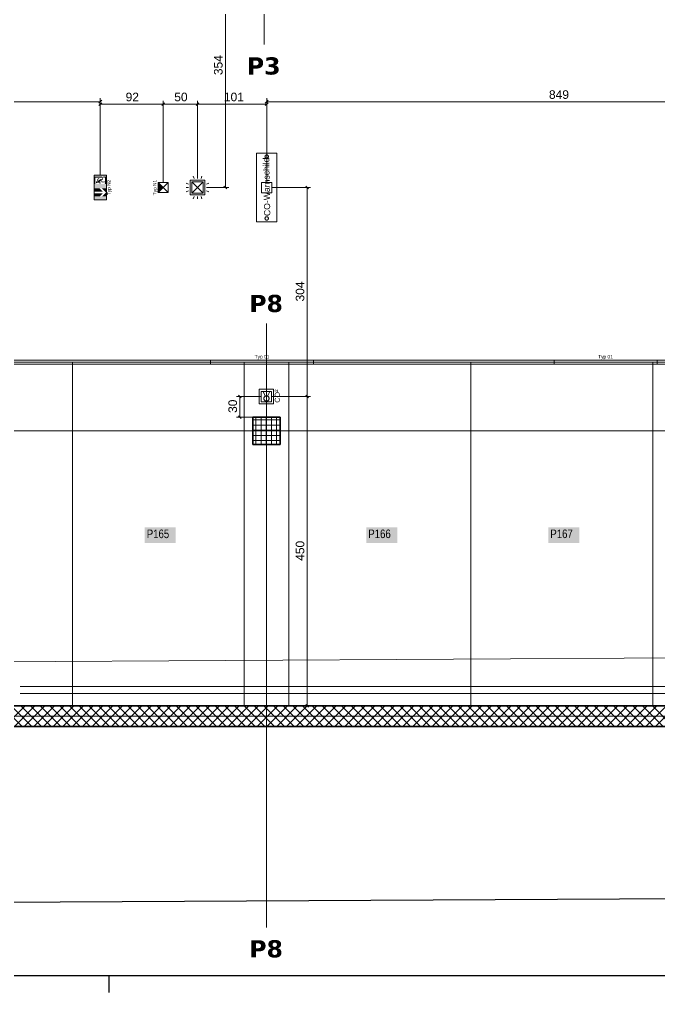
# Model space of a CAD drawing. Extents: x -1132 to 613, y -179 to 712.
# Drawn here: x -883.5 to -697.1, y -179.5 to 103.7 of the extents above; entities that cross this region are included whole.
import ezdxf
from ezdxf.lldxf.tags import DXFTag

# ---------------------------------------------------------------- set-up
doc = ezdxf.new("R2010")
doc.units = 0
doc.layers.get('0').update_dxf_attribs({"lineweight": 13})
for name, color, linetype, lineweight, true_color in [('A-DETL-____-OTLN', 5, 'Continuous', 9, 0x0000ff), ('C-PROP-LINE-OTLN', 7, '_Grundgrenze_', 25, 0x800000), ('EL01_VVV_Mass', 7, 'Continuous', 13, 0xb2b200), ('EL01_WAN_BUS-KNX', 7, 'Continuous', 13, 0xcc0099), ('EL01_WAN_CO-Anlage', 7, 'Continuous', 13, 0x993300), ('EL01_WAN_Leuchten', 7, 'Continuous', 13, 0x0080ff), ('EL01_WAN_Leuchtentyp', 7, 'Continuous', 13, 0x0099ff), ('EL01_WAN_Licht', 7, 'Continuous', 13, 0x0080ff), ('EL01_WAN_Notbeleuchtungen', 7, 'Continuous', 13, 0x009900), ('EL01_WAN_Notbeleuchtungentyp', 7, 'Continuous', 13, 0x009900), ('S-GRID-____-IDEN', 7, 'Continuous', 9, 0x5555aa)]:
    doc.layers.add(name, color=color, linetype=linetype, lineweight=lineweight, true_color=true_color)
for name, color, linetype, lineweight in [('A-FLOR-____-OTLN', 7, 'Continuous', 9), ('A-WALL-____-MCUT', 7, 'Continuous', 35), ('A-WALL-____-PATT', 7, 'Continuous', 35), ('C-PRKG-____-IDEN', 7, 'Continuous', 5), ('C-PRKG-____-OTLN', 7, 'Continuous', 9), ('S-COLS-____-MCUT', 7, 'Continuous', 35), ('S-COLS-____-OTLN', 7, 'Continuous', 9), ('S-GRID-____-OTLN', 7, 'Continuous', 5)]:
    doc.layers.add(name, color=color, linetype=linetype, lineweight=lineweight)
doc.styles.get("Standard").update_dxf_attribs({"font": 'arial.ttf'})
tags = doc.linetypes.add('_Grundgrenze_', pattern=[0.45, 0.2, -0.05, 0.05, -0.05, 0.05, -0.05]).pattern_tags.tags
tags[14:15] = [DXFTag(74, 4), DXFTag(75, 0), DXFTag(340, '0'), DXFTag(46, 1.0), DXFTag(50, 0.0), DXFTag(44, 0.0), DXFTag(45, 0.0)]
tags[12:13] = [DXFTag(74, 4), DXFTag(75, 0), DXFTag(340, '0'), DXFTag(46, 1.0), DXFTag(50, 0.0), DXFTag(44, 0.0), DXFTag(45, 0.0)]
tags[10:11] = [DXFTag(74, 4), DXFTag(75, 0), DXFTag(340, '0'), DXFTag(46, 1.0), DXFTag(50, 0.0), DXFTag(44, 0.0), DXFTag(45, 0.0)]
tags[8:9] = [DXFTag(74, 4), DXFTag(75, 0), DXFTag(340, '0'), DXFTag(46, 1.0), DXFTag(50, 0.0), DXFTag(44, 0.0), DXFTag(45, 0.0)]
tags[6:7] = [DXFTag(74, 4), DXFTag(75, 0), DXFTag(340, '0'), DXFTag(46, 1.0), DXFTag(50, 0.0), DXFTag(44, 0.0), DXFTag(45, 0.0)]
tags[4:5] = [DXFTag(74, 4), DXFTag(75, 0), DXFTag(340, '0'), DXFTag(46, 1.0), DXFTag(50, 0.0), DXFTag(44, 0.0), DXFTag(45, 0.0)]
tags = doc.linetypes.add('_Rasterlinie_', pattern=[0.375, 0.2, -0.05, 0.075, -0.05]).pattern_tags.tags
tags[10:11] = [DXFTag(74, 4), DXFTag(75, 0), DXFTag(340, '0'), DXFTag(46, 1.0), DXFTag(50, 0.0), DXFTag(44, 0.0), DXFTag(45, 0.0)]
tags[8:9] = [DXFTag(74, 4), DXFTag(75, 0), DXFTag(340, '0'), DXFTag(46, 1.0), DXFTag(50, 0.0), DXFTag(44, 0.0), DXFTag(45, 0.0)]
tags[6:7] = [DXFTag(74, 4), DXFTag(75, 0), DXFTag(340, '0'), DXFTag(46, 1.0), DXFTag(50, 0.0), DXFTag(44, 0.0), DXFTag(45, 0.0)]
tags[4:5] = [DXFTag(74, 4), DXFTag(75, 0), DXFTag(340, '0'), DXFTag(46, 1.0), DXFTag(50, 0.0), DXFTag(44, 0.0), DXFTag(45, 0.0)]
tags = doc.linetypes.add('_Strichliert - Fein_', pattern=[0.15, 0.1, -0.05]).pattern_tags.tags
tags[6:7] = [DXFTag(74, 4), DXFTag(75, 0), DXFTag(340, '0'), DXFTag(46, 1.0), DXFTag(50, 0.0), DXFTag(44, 0.0), DXFTag(45, 0.0)]
tags[4:5] = [DXFTag(74, 4), DXFTag(75, 0), DXFTag(340, '0'), DXFTag(46, 1.0), DXFTag(50, 0.0), DXFTag(44, 0.0), DXFTag(45, 0.0)]
tags = doc.linetypes.add('Gestrichelt', pattern=[0.1, 0.05, -0.05]).pattern_tags.tags
tags[6:7] = [DXFTag(74, 4), DXFTag(75, 0), DXFTag(340, '0'), DXFTag(46, 1.0), DXFTag(50, 0.0), DXFTag(44, 0.0), DXFTag(45, 0.0)]
tags[4:5] = [DXFTag(74, 4), DXFTag(75, 0), DXFTag(340, '0'), DXFTag(46, 1.0), DXFTag(50, 0.0), DXFTag(44, 0.0), DXFTag(45, 0.0)]

# ---------------------------------------------------------------- blocks, each defined once
blk = doc.blocks.new('Referenz-A0UJ2V7QXE', base_point=(-1140.16, -173.77))
at = {"layer": 'A-DETL-____-OTLN', "color": 0, "linetype": '_Strichliert - Fein_', "ltscale": 0.13}
blk.add_line((-994.71, -83.8), (174.71, -77.24), dxfattribs=at)
at = {"layer": 'A-DETL-____-OTLN', "color": 0, "linetype": 'Gestrichelt', "ltscale": 0.13}
blk.add_line((166.91, -90.44), (-883.29, -90.44), dxfattribs=at)
at = {"layer": 'A-DETL-____-OTLN', "color": 0, "linetype": 'Continuous', "lineweight": 35, "ltscale": 0.35}
blk.add_line((-885.69, -96.04), (-883.29, -96.04), dxfattribs=at)
at = {"layer": 'A-FLOR-____-OTLN', "color": 0, "linetype": 'Continuous', "ltscale": 0.13}
blk.add_line((-883.29, -92.45), (54.91, -92.45), dxfattribs=at)
at = {"layer": 'A-WALL-____-MCUT', "color": 0, "linetype": 'Continuous', "ltscale": 0.35}
for p, q in [((166.91, -96.04), (-883.29, -96.04)), ((-1028.29, -102.04), (174.71, -102.04))]:
    blk.add_line(p, q, dxfattribs=at)
at = {"layer": 'A-WALL-____-PATT', "color": 0, "linetype": 'Continuous', "lineweight": 9, "ltscale": 0.13}
for p, q in [((-882.74, -102.04), (-888.74, -96.04)), ((-887.8, -102.04), (-881.8, -96.04)), ((-879.91, -102.04), (-885.91, -96.04)), ((-884.97, -102.04), (-878.97, -96.04)), ((-877.08, -102.04), (-883.08, -96.04)), ((-882.14, -102.04), (-876.14, -96.04)), ((-874.25, -102.04), (-880.25, -96.04)), ((-879.31, -102.04), (-873.31, -96.04)), ((-871.43, -102.04), (-877.43, -96.04)), ((-876.48, -102.04), (-870.48, -96.04)), ((-868.6, -102.04), (-874.6, -96.04)), ((-873.66, -102.04), (-867.66, -96.04)), ((-865.77, -102.04), (-871.77, -96.04)), ((-870.83, -102.04), (-864.83, -96.04)), ((-862.94, -102.04), (-868.94, -96.04)), ((-868, -102.04), (-862, -96.04)), ((-860.11, -102.04), (-866.11, -96.04)), ((-865.17, -102.04), (-859.17, -96.04)), ((-857.28, -102.04), (-863.28, -96.04)), ((-862.34, -102.04), (-856.34, -96.04)), ((-854.46, -102.04), (-860.46, -96.04)), ((-859.51, -102.04), (-853.51, -96.04)), ((-851.63, -102.04), (-857.63, -96.04)), ((-856.69, -102.04), (-850.69, -96.04)), ((-848.8, -102.04), (-854.8, -96.04)), ((-853.86, -102.04), (-847.86, -96.04)), ((-845.97, -102.04), (-851.97, -96.04)), ((-851.03, -102.04), (-845.03, -96.04)), ((-843.14, -102.04), (-849.14, -96.04)), ((-848.2, -102.04), (-842.2, -96.04)), ((-840.31, -102.04), (-846.31, -96.04)), ((-845.37, -102.04), (-839.37, -96.04)), ((-837.48, -102.04), (-843.48, -96.04)), ((-842.54, -102.04), (-836.54, -96.04)), ((-834.66, -102.04), (-840.66, -96.04)), ((-839.72, -102.04), (-833.72, -96.04)), ((-831.83, -102.04), (-837.83, -96.04)), ((-836.89, -102.04), (-830.89, -96.04)), ((-829, -102.04), (-835, -96.04)), ((-834.06, -102.04), (-828.06, -96.04)), ((-826.17, -102.04), (-832.17, -96.04)), ((-831.23, -102.04), (-825.23, -96.04)), ((-823.34, -102.04), (-829.34, -96.04)), ((-828.4, -102.04), (-822.4, -96.04)), ((-820.51, -102.04), (-826.51, -96.04)), ((-825.57, -102.04), (-819.57, -96.04)), ((-817.69, -102.04), (-823.69, -96.04)), ((-822.74, -102.04), (-816.74, -96.04)), ((-814.86, -102.04), (-820.86, -96.04)), ((-819.92, -102.04), (-813.92, -96.04)), ((-812.03, -102.04), (-818.03, -96.04)), ((-817.09, -102.04), (-811.09, -96.04)), ((-809.2, -102.04), (-815.2, -96.04)), ((-814.26, -102.04), (-808.26, -96.04)), ((-806.37, -102.04), (-812.37, -96.04)), ((-811.43, -102.04), (-805.43, -96.04)), ((-803.54, -102.04), (-809.54, -96.04)), ((-808.6, -102.04), (-802.6, -96.04)), ((-800.71, -102.04), (-806.71, -96.04)), ((-805.77, -102.04), (-799.77, -96.04)), ((-797.89, -102.04), (-803.89, -96.04)), ((-802.95, -102.04), (-796.95, -96.04)), ((-795.06, -102.04), (-801.06, -96.04)), ((-800.12, -102.04), (-794.12, -96.04)), ((-792.23, -102.04), (-798.23, -96.04)), ((-797.29, -102.04), (-791.29, -96.04)), ((-789.4, -102.04), (-795.4, -96.04)), ((-794.46, -102.04), (-788.46, -96.04)), ((-786.57, -102.04), (-792.57, -96.04)), ((-791.63, -102.04), (-785.63, -96.04)), ((-783.74, -102.04), (-789.74, -96.04)), ((-788.8, -102.04), (-782.8, -96.04)), ((-780.92, -102.04), (-786.92, -96.04)), ((-785.98, -102.04), (-779.98, -96.04)), ((-778.09, -102.04), (-784.09, -96.04)), ((-783.15, -102.04), (-777.15, -96.04)), ((-775.26, -102.04), (-781.26, -96.04)), ((-780.32, -102.04), (-774.32, -96.04)), ((-772.43, -102.04), (-778.43, -96.04)), ((-777.49, -102.04), (-771.49, -96.04)), ((-769.6, -102.04), (-775.6, -96.04)), ((-774.66, -102.04), (-768.66, -96.04)), ((-766.77, -102.04), (-772.77, -96.04)), ((-771.83, -102.04), (-765.83, -96.04)), ((-763.95, -102.04), (-769.95, -96.04)), ((-769, -102.04), (-763, -96.04)), ((-761.12, -102.04), (-767.12, -96.04)), ((-766.18, -102.04), (-760.18, -96.04)), ((-758.29, -102.04), (-764.29, -96.04)), ((-763.35, -102.04), (-757.35, -96.04)), ((-755.46, -102.04), (-761.46, -96.04)), ((-760.52, -102.04), (-754.52, -96.04)), ((-752.63, -102.04), (-758.63, -96.04)), ((-757.69, -102.04), (-751.69, -96.04)), ((-749.8, -102.04), (-755.8, -96.04)), ((-754.86, -102.04), (-748.86, -96.04)), ((-746.97, -102.04), (-752.97, -96.04)), ((-752.03, -102.04), (-746.03, -96.04)), ((-744.15, -102.04), (-750.15, -96.04)), ((-749.21, -102.04), (-743.21, -96.04)), ((-741.32, -102.04), (-747.32, -96.04)), ((-746.38, -102.04), (-740.38, -96.04)), ((-738.49, -102.04), (-744.49, -96.04)), ((-743.55, -102.04), (-737.55, -96.04)), ((-735.66, -102.04), (-741.66, -96.04)), ((-740.72, -102.04), (-734.72, -96.04)), ((-732.83, -102.04), (-738.83, -96.04)), ((-737.89, -102.04), (-731.89, -96.04)), ((-730, -102.04), (-736, -96.04)), ((-735.06, -102.04), (-729.06, -96.04)), ((-727.18, -102.04), (-733.18, -96.04)), ((-732.24, -102.04), (-726.24, -96.04)), ((-724.35, -102.04), (-730.35, -96.04)), ((-729.41, -102.04), (-723.41, -96.04)), ((-721.52, -102.04), (-727.52, -96.04)), ((-726.58, -102.04), (-720.58, -96.04)), ((-718.69, -102.04), (-724.69, -96.04)), ((-723.75, -102.04), (-717.75, -96.04)), ((-715.86, -102.04), (-721.86, -96.04)), ((-720.92, -102.04), (-714.92, -96.04)), ((-713.03, -102.04), (-719.03, -96.04)), ((-718.09, -102.04), (-712.09, -96.04)), ((-710.21, -102.04), (-716.21, -96.04)), ((-715.26, -102.04), (-709.26, -96.04)), ((-707.38, -102.04), (-713.38, -96.04)), ((-712.44, -102.04), (-706.44, -96.04)), ((-704.55, -102.04), (-710.55, -96.04)), ((-709.61, -102.04), (-703.61, -96.04)), ((-701.72, -102.04), (-707.72, -96.04)), ((-706.78, -102.04), (-700.78, -96.04)), ((-698.89, -102.04), (-704.89, -96.04)), ((-703.95, -102.04), (-697.95, -96.04)), ((-696.06, -102.04), (-702.06, -96.04)), ((-701.12, -102.04), (-695.12, -96.04)), ((-693.23, -102.04), (-699.23, -96.04)), ((-698.29, -102.04), (-692.29, -96.04))]:
    blk.add_line(p, q, dxfattribs=at)
at = {"layer": 'C-PRKG-____-IDEN', "color": 7, "linetype": 'Continuous', "ltscale": 0.13, "true_color": 0xffffff}
for points in [[(-847.04, -48.71), (-837.97, -48.71), (-847.04, -44.11)], [(-837.97, -48.71), (-847.04, -44.11), (-837.97, -44.11)], [(-782.54, -48.71), (-773.47, -48.71), (-782.54, -44.11)], [(-773.47, -48.71), (-782.54, -44.11), (-773.47, -44.11)], [(-729.54, -48.71), (-720.47, -48.71), (-729.54, -44.11)], [(-720.47, -48.71), (-729.54, -44.11), (-720.47, -44.11)]]:
    blk.add_solid(points, dxfattribs=at)
at = {"layer": 'C-PRKG-____-OTLN', "color": 0, "linetype": 'Continuous', "ltscale": 0.13}
for p, q in [((-868.09, 3.94), (-918.09, 3.94)), ((-868.09, 3.94), (-918.09, 3.94)), ((-918.09, 3.94), (-868.09, 3.94)), ((-818.09, 3.94), (-868.09, 3.94)), ((-868.09, -96.04), (-868.09, 3.94)), ((-818.09, 3.94), (-868.09, 3.94)), ((-868.09, 3.94), (-868.09, -96.04)), ((-868.09, -96.04), (-868.09, 3.94)), ((-868.09, 3.94), (-818.09, 3.94)), ((-868.09, 3.94), (-868.09, 3.94)), ((-868.09, -96.04), (-868.09, 3.94)), ((-868.09, -96.04), (-868.09, 3.94)), ((-868.09, 3.94), (-868.09, -96.04)), ((-868.09, 3.94), (-868.09, 3.94)), ((-818.09, -96.04), (-818.09, 3.94)), ((-818.09, -96.04), (-818.09, 3.94)), ((-818.09, 3.94), (-818.09, -96.04)), ((-818.09, 3.94), (-818.09, 3.94)), ((-752.09, 3.94), (-805.09, 3.94)), ((-805.09, -96.04), (-805.09, 3.94)), ((-752.09, 3.94), (-805.09, 3.94)), ((-805.09, 3.94), (-805.09, -96.04)), ((-805.09, -96.04), (-805.09, 3.94)), ((-805.09, 3.94), (-752.09, 3.94)), ((-805.09, 3.94), (-805.09, 3.94)), ((-699.09, 3.94), (-752.09, 3.94)), ((-752.09, -96.04), (-752.09, 3.94)), ((-699.09, 3.94), (-752.09, 3.94)), ((-752.09, 3.94), (-752.09, -96.04)), ((-752.09, -96.04), (-752.09, 3.94)), ((-752.09, 3.94), (-699.09, 3.94)), ((-752.09, 3.94), (-752.09, 3.94)), ((-752.09, -96.04), (-752.09, 3.94)), ((-752.09, -96.04), (-752.09, 3.94)), ((-752.09, 3.94), (-752.09, -96.04)), ((-752.09, 3.94), (-752.09, 3.94)), ((-646.09, 3.94), (-699.09, 3.94)), ((-699.09, -96.04), (-699.09, 3.94)), ((-646.09, 3.94), (-699.09, 3.94)), ((-699.09, 3.94), (-699.09, -96.04)), ((-699.09, -96.04), (-699.09, 3.94)), ((-699.09, 3.94), (-646.09, 3.94)), ((-699.09, 3.94), (-699.09, 3.94)), ((-699.09, -96.04), (-699.09, 3.94)), ((-699.09, -96.04), (-699.09, 3.94)), ((-699.09, 3.94), (-699.09, -96.04)), ((-699.09, 3.94), (-699.09, 3.94)), ((-805.09, -96.04), (-805.09, -96.04)), ((-752.09, -96.04), (-752.09, -96.04)), ((-752.09, -96.04), (-752.09, -96.04)), ((-699.09, -96.04), (-699.09, -96.04)), ((-699.09, -96.04), (-699.09, -96.04))]:
    blk.add_line(p, q, dxfattribs=at)
at = {"layer": 'C-PROP-LINE-OTLN', "color": 0, "linetype": '_Grundgrenze_', "lineweight": -2, "ltscale": 0.25}
blk.add_line((-1058.05, -154.16), (174.71, -147.24), dxfattribs=at)
at = {"layer": 'S-COLS-____-MCUT', "color": 0, "linetype": 'Continuous', "ltscale": 0.35}
for p, q in [((-807.59, -12.04), (-815.59, -12.04)), ((-815.59, -12.04), (-815.59, -20.04)), ((-807.59, -20.04), (-807.59, -12.04)), ((-815.59, -20.04), (-807.59, -20.04))]:
    blk.add_line(p, q, dxfattribs=at)
at = {"layer": 'S-COLS-____-OTLN', "color": 0, "linetype": 'Continuous', "ltscale": 0.13}
for p, q in [((-815.59, -12.87), (-807.59, -12.87)), ((-814.63, -20.04), (-814.63, -12.04)), ((-813.13, -20.04), (-813.13, -12.04)), ((-811.63, -20.04), (-811.63, -12.04)), ((-810.13, -20.04), (-810.13, -12.04)), ((-808.63, -20.04), (-808.63, -12.04)), ((-815.59, -14.37), (-807.59, -14.37)), ((-815.59, -15.87), (-807.59, -15.87)), ((-815.59, -17.37), (-807.59, -17.37)), ((-815.59, -18.87), (-807.59, -18.87))]:
    blk.add_line(p, q, dxfattribs=at)
at = {"layer": 'S-GRID-____-OTLN', "color": 0, "linetype": '_Rasterlinie_', "ltscale": 0.13}
for p, q in [((-812.29, 96.36), (-812.29, 357.16)), ((-811.59, -160.53), (-811.59, 15.25)), ((-1093.73, -16.04), (174.71, -16.04)), ((-1093.73, -99.04), (174.71, -99.04))]:
    blk.add_line(p, q, dxfattribs=at)
at = {"layer": 'C-PRKG-____-IDEN', "color": 0, "linetype": 'Continuous', "ltscale": 0.13, "char_height": 2.5, "attachment_point": 1}
for s, insert in [('{\\W0.8;\\fArial;P165}', (-846.42, -44.74)), ('{\\W0.8;\\fArial;P166}', (-781.92, -44.74)), ('{\\W0.8;\\fArial;P167}', (-728.92, -44.74))]:
    blk.add_mtext(s, dxfattribs=dict(at, insert=insert))
at = {"layer": 'S-GRID-____-IDEN', "color": 0, "linetype": 'Continuous', "lineweight": 5, "ltscale": 0.13, "char_height": 5, "attachment_point": 1}
for s, insert in [('{\\fVerdana|b1|i0;P3}', (-817.28, 92.65)), ('{\\fVerdana|b1|i0;P8}', (-816.58, 23.54)), ('{\\fVerdana|b1|i0;P8}', (-816.58, -164.24))]:
    blk.add_mtext(s, dxfattribs=dict(at, insert=insert))
blk = doc.blocks.new('Notleuchte eckig-A0UJ2VAOXE', base_point=(-843.1, 53.31))
at = {"color": 0, "lineweight": -2}
for p, q in [((-840.18, 53.31), (-843.1, 56.23)), ((-840.18, 56.23), (-843.1, 53.31)), ((-843.1, 53.31), (-843.1, 56.23)), ((-843.1, 56.23), (-840.18, 56.23)), ((-840.18, 56.23), (-840.18, 53.31)), ((-840.18, 53.31), (-843.1, 53.31))]:
    blk.add_line(p, q, dxfattribs=at)
for points in [[(-841.64, 54.77), (-843.1, 54.77), (-843.1, 56.23)], [(-843.1, 53.31), (-841.64, 54.77), (-843.1, 54.77)]]:
    blk.add_solid(points, dxfattribs=at)
blk = doc.blocks.new('Bemerkung 1-A0UJ2VAQXE', base_point=(-844.59, 52.51))
at = {"color": 0, "lineweight": -2, "insert": (-844.59, 52.51), "char_height": 1, "attachment_point": 1, "rotation": 90}
blk.add_mtext('{\\fArial;Typ N1}', dxfattribs=at)
blk = doc.blocks.new('RZL-Decke_ Unten-A0UJ2VB4XE', base_point=(-861.76, 51.17))
at = {"color": 0, "lineweight": -2}
for p, q in [((-861.76, 51.17), (-861.76, 58.37)), ((-861.76, 58.37), (-858.16, 58.37)), ((-858.16, 58.37), (-858.16, 51.17)), ((-858.16, 51.17), (-861.76, 51.17))]:
    blk.add_line(p, q, dxfattribs=at)
for points in [[(-861.76, 57.89), (-858.16, 57.89), (-861.76, 58.37)], [(-858.16, 57.89), (-861.76, 58.37), (-858.16, 58.37)], [(-861.76, 57.65), (-859.43, 57.65), (-861.76, 57.89)], [(-859.43, 57.65), (-861.76, 57.89), (-859.43, 57.89)], [(-861.76, 55.76), (-861.39, 55.76), (-861.76, 57.65)], [(-861.39, 55.76), (-861.76, 57.65), (-861.39, 57.65)], [(-860.83, 57.22), (-860.43, 57.22), (-860.62, 57.36)], [(-860.83, 57.09), (-860.62, 57.09), (-860.83, 57.22)], [(-860.62, 57.09), (-860.83, 57.22), (-860.43, 57.22)], [(-860.83, 56.75), (-860.62, 56.75), (-860.83, 57.09)], [(-860.62, 56.75), (-860.83, 57.09), (-860.62, 57.09)], [(-860.83, 56.6), (-860.02, 56.6), (-860.83, 56.75)], [(-860.02, 56.6), (-860.83, 56.75), (-859.78, 56.75)], [(-860.62, 57.36), (-860.22, 57.36), (-860.35, 57.55)], [(-860.43, 57.22), (-860.62, 57.36), (-860.22, 57.36)], [(-860.62, 56.75), (-859.78, 56.75), (-860.61, 56.75)], [(-860.61, 56.75), (-859.53, 56.75), (-860.2, 57.01)], [(-859.78, 56.75), (-860.61, 56.75), (-859.78, 56.75)], [(-860.2, 57.01), (-859.15, 57.01), (-859.87, 57.21)], [(-859.53, 56.75), (-860.2, 57.01), (-859.68, 57.01)], [(-859.15, 57.01), (-859.87, 57.21), (-859.15, 57.21)], [(-859.61, 56.48), (-859.36, 56.48), (-859.78, 56.75)], [(-859.36, 56.48), (-859.78, 56.75), (-859.53, 56.75)], [(-859.36, 57.21), (-859.15, 57.21), (-859.36, 57.83)], [(-859.15, 57.21), (-859.36, 57.83), (-859.15, 57.83)], [(-859.09, 57.85), (-858.16, 57.85), (-859.09, 57.89)], [(-858.16, 57.85), (-859.09, 57.89), (-858.16, 57.89)], [(-859.09, 57.65), (-858.75, 57.65), (-859.09, 57.85)], [(-858.75, 57.65), (-859.09, 57.85), (-858.55, 57.85)], [(-858.75, 56.48), (-858.16, 56.48), (-858.55, 56.68)], [(-858.55, 56.68), (-858.16, 56.68), (-858.55, 57.85)], [(-858.16, 56.68), (-858.55, 57.85), (-858.16, 57.85)], [(-858.16, 56.48), (-858.55, 56.68), (-858.16, 56.68)], [(-861.76, 54.77), (-858.16, 54.77), (-861.76, 55.76)], [(-858.16, 54.77), (-861.76, 55.76), (-858.16, 55.76)], [(-861.76, 54.53), (-858.16, 54.53), (-861.76, 54.77)], [(-858.16, 54.53), (-861.76, 54.77), (-858.16, 54.77)], [(-861.76, 53.58), (-859.21, 53.58), (-861.76, 54.53)], [(-859.21, 53.58), (-861.76, 54.53), (-860.16, 54.53)], [(-860.69, 56.3), (-861.24, 56.3), (-860.7, 56.37)], [(-861.24, 56.3), (-860.7, 56.37), (-861.23, 56.37)], [(-861.23, 56.23), (-860.69, 56.3), (-861.24, 56.3)], [(-860.7, 56.37), (-861.23, 56.37), (-860.73, 56.44)], [(-861.23, 56.37), (-860.73, 56.44), (-861.2, 56.44)], [(-860.7, 56.23), (-861.23, 56.23), (-860.69, 56.3)], [(-861.2, 56.17), (-860.7, 56.23), (-861.23, 56.23)], [(-860.73, 56.44), (-861.2, 56.44), (-860.77, 56.5)], [(-861.2, 56.44), (-860.77, 56.5), (-861.16, 56.5)], [(-860.73, 56.17), (-861.2, 56.17), (-860.7, 56.23)], [(-861.16, 56.11), (-860.73, 56.17), (-861.2, 56.17)], [(-860.77, 56.5), (-861.16, 56.5), (-860.83, 56.54)], [(-861.16, 56.5), (-860.83, 56.54), (-861.1, 56.54)], [(-860.77, 56.11), (-861.16, 56.11), (-860.73, 56.17)], [(-861.1, 56.07), (-860.77, 56.11), (-861.16, 56.11)], [(-860.83, 56.54), (-861.1, 56.54), (-860.89, 56.57)], [(-861.1, 56.54), (-860.89, 56.57), (-861.03, 56.57)], [(-860.83, 56.07), (-861.1, 56.07), (-860.77, 56.11)], [(-861.03, 56.04), (-860.83, 56.07), (-861.1, 56.07)], [(-860.89, 56.57), (-861.03, 56.57), (-860.96, 56.58)], [(-860.89, 56.04), (-861.03, 56.04), (-860.83, 56.07)], [(-860.96, 56.03), (-860.89, 56.04), (-861.03, 56.04)], [(-860.76, 56.56), (-860.08, 56.56), (-860.83, 56.6)], [(-860.08, 56.56), (-860.83, 56.6), (-860.02, 56.6)], [(-860.71, 56.52), (-860.15, 56.52), (-860.76, 56.56)], [(-860.15, 56.52), (-860.76, 56.56), (-860.08, 56.56)], [(-860.67, 56.46), (-860.25, 56.46), (-860.71, 56.52)], [(-860.25, 56.46), (-860.71, 56.52), (-860.15, 56.52)], [(-860.66, 56.44), (-860.27, 56.44), (-860.67, 56.46)], [(-860.27, 56.44), (-860.67, 56.46), (-860.25, 56.46)], [(-860.65, 56.41), (-859.95, 56.41), (-860.66, 56.44)], [(-859.95, 56.41), (-860.66, 56.44), (-859.95, 56.44)], [(-860.65, 56.21), (-859.95, 56.21), (-860.65, 56.41)], [(-859.95, 56.21), (-860.65, 56.41), (-859.95, 56.41)], [(-860.18, 55.76), (-859.95, 55.76), (-860.18, 56.21)], [(-859.95, 55.76), (-860.18, 56.21), (-859.95, 56.21)], [(-859.49, 56.28), (-858.81, 56.28), (-859.61, 56.48)], [(-858.81, 56.28), (-859.61, 56.48), (-858.81, 56.48)], [(-858.29, 53.34), (-858.16, 53.34), (-859.48, 54.53)], [(-858.16, 53.34), (-859.48, 54.53), (-858.16, 54.53)], [(-858.75, 56.28), (-858.56, 56.48), (-858.75, 56.48)], [(-858.56, 56.48), (-858.75, 56.48), (-858.55, 56.48)], [(-858.75, 56.48), (-858.55, 56.48), (-858.75, 56.48)], [(-858.75, 55.76), (-858.16, 55.76), (-858.55, 55.96)], [(-858.55, 55.96), (-858.16, 55.96), (-858.55, 56.48)], [(-858.16, 55.96), (-858.55, 56.48), (-858.16, 56.48)], [(-858.16, 55.76), (-858.55, 55.96), (-858.16, 55.96)], [(-861.76, 53.1), (-861.63, 53.1), (-861.76, 53.58)], [(-861.63, 53.1), (-861.76, 53.58), (-861.63, 53.58)], [(-861.76, 52.16), (-860.16, 52.16), (-861.76, 53.1)], [(-860.16, 52.16), (-861.76, 53.1), (-859.21, 53.1)], [(-861.76, 51.17), (-858.16, 51.17), (-861.76, 52.16)], [(-858.16, 51.17), (-861.76, 52.16), (-858.16, 52.16)], [(-859.21, 53.58), (-859.21, 53.58), (-861.63, 53.58)], [(-859.48, 52.16), (-858.16, 52.16), (-858.29, 53.34)], [(-858.16, 52.16), (-858.29, 53.34), (-858.16, 53.34)]]:
    blk.add_solid(points, dxfattribs=at)
blk = doc.blocks.new('Bemerkung 1-A0UJ2VB6XE', base_point=(-857.96, 52.54))
at = {"color": 0, "lineweight": -2, "insert": (-857.96, 52.54), "char_height": 1, "attachment_point": 1, "rotation": 90}
blk.add_mtext('{\\fArial;Typ N2}', dxfattribs=at)
blk = doc.blocks.new('Einzeiliger Text-A0UJ2VC0XE', base_point=(-812.57, 46.45))
at = {"color": 0, "lineweight": -2, "insert": (-812.25, 46.45), "char_height": 1.8, "attachment_point": 1, "rotation": 91.124}
blk.add_mtext('{\\fArial;CO-Warnschild}', dxfattribs=at)
blk = doc.blocks.new('Kabelkanal-A0UJ2VCYXE', base_point=(-932.84, 3.37))
at = {"color": 0, "linetype": 'ByBlock', "lineweight": -2, "ltscale": 0.13}
for p, q in [((-932.84, 4.57), (174.71, 4.57)), ((174.71, 3.37), (-932.84, 3.37))]:
    blk.add_line(p, q, dxfattribs=at)
blk = doc.blocks.new('Maß-A0UJ2VD2XE', base_point=(-822.66, -12.45))
at = {"color": 0, "lineweight": -2}
for p, q in [((-819.74, -5.62), (-818.91, -6.45)), ((-820.33, -6.04), (-813.08, -6.04)), ((-819.33, -12.04), (-819.33, -6.04)), ((-820.33, -12.04), (-815.58, -12.04)), ((-819.74, -11.62), (-818.91, -12.45))]:
    blk.add_line(p, q, dxfattribs=at)
at = {"color": 0, "lineweight": -2, "insert": (-822.66, -10.82), "char_height": 2.5, "attachment_point": 1, "rotation": 90}
blk.add_mtext('{\\fArial;30}', dxfattribs=at)
blk = doc.blocks.new('Deckendose UP-A0UJ2VDQXE', base_point=(-813.08, -7.54))
at = {"color": 0, "lineweight": -2}
for p, q in [((-813.08, -7.54), (-813.08, -4.54)), ((-813.08, -4.54), (-810.08, -4.54)), ((-810.08, -4.54), (-810.08, -7.54)), ((-810.08, -7.54), (-813.08, -7.54))]:
    blk.add_line(p, q, dxfattribs=at)
blk = doc.blocks.new('Maß-A0UJ2VFEXE', base_point=(-828.31, 54.36))
at = {"color": 0, "lineweight": -2}
for p, q in [((-824.53, 125.66), (-747.06, 125.66)), ((-823.94, 126.08), (-823.11, 125.25)), ((-823.53, 54.77), (-823.53, 125.66)), ((-822.53, 54.77), (-828.31, 54.77)), ((-823.94, 55.19), (-823.11, 54.36))]:
    blk.add_line(p, q, dxfattribs=at)
at = {"color": 0, "lineweight": -2, "insert": (-826.86, 87.47), "char_height": 2.5, "attachment_point": 1, "rotation": 90}
blk.add_mtext('{\\fArial;354}', dxfattribs=at)
blk = doc.blocks.new('Maß-A0UJ2VIGXE', base_point=(-810.08, -6.45))
at = {"color": 0, "lineweight": -2}
for p, q in [((-798.73, 54.77), (-810.01, 54.77)), ((-799.31, 54.36), (-800.14, 55.18)), ((-799.73, 54.77), (-799.73, -6.04)), ((-799.31, -6.45), (-800.14, -5.62)), ((-798.73, -6.04), (-810.08, -6.04))]:
    blk.add_line(p, q, dxfattribs=at)
at = {"color": 0, "lineweight": -2, "insert": (-803.06, 21.61), "char_height": 2.5, "attachment_point": 1, "rotation": 90}
blk.add_mtext('{\\fArial;304}', dxfattribs=at)
blk = doc.blocks.new('LED-Langfeldleuchte 37W-A0UJ2VKCXE', base_point=(-827.86, 3.34))
at = {"color": 0, "lineweight": -2}
for p, q in [((-827.86, 3.34), (-827.86, 4.54)), ((-827.86, 3.94), (-797.86, 3.94)), ((-797.86, 3.34), (-797.86, 4.54))]:
    blk.add_line(p, q, dxfattribs=at)
blk = doc.blocks.new('Bemerkung 1-A0UJ2VKEXE', base_point=(-815.01, 5.04))
at = {"color": 0, "lineweight": -2, "insert": (-815.01, 6.04), "char_height": 1, "attachment_point": 1}
blk.add_mtext('{\\fArial;Typ 01}', dxfattribs=at)
blk = doc.blocks.new('Maß-A0UJ2VKGXE', base_point=(-810.08, -96.47))
at = {"color": 0, "lineweight": -2}
for p, q in [((-799.31, -6.45), (-800.14, -5.62)), ((-798.73, -6.04), (-810.08, -6.04)), ((-799.73, -6.04), (-799.73, -96.05)), ((-798.73, -96.05), (-805.39, -96.05)), ((-799.31, -96.47), (-800.14, -95.64))]:
    blk.add_line(p, q, dxfattribs=at)
at = {"color": 0, "lineweight": -2, "insert": (-803.06, -53.85), "char_height": 2.5, "attachment_point": 1, "rotation": 90}
blk.add_mtext('{\\fArial;450}', dxfattribs=at)
blk = doc.blocks.new('LED-Langfeldleuchte 37W-A0UJ2VKWXE', base_point=(-727.86, 3.34))
at = {"color": 0, "lineweight": -2}
for p, q in [((-727.86, 3.34), (-727.86, 4.54)), ((-727.86, 3.94), (-697.86, 3.94)), ((-697.86, 3.34), (-697.86, 4.54))]:
    blk.add_line(p, q, dxfattribs=at)
blk = doc.blocks.new('Bemerkung 1-A0UJ2VKYXE', base_point=(-715.01, 5.04))
at = {"color": 0, "lineweight": -2, "insert": (-715.01, 6.04), "char_height": 1, "attachment_point": 1}
blk.add_mtext('{\\fArial;Typ 01}', dxfattribs=at)
blk = doc.blocks.new('Deckendose UP-A0UJ2VLAXE', base_point=(-813.01, 53.27))
at = {"color": 0, "lineweight": -2}
for p, q in [((-813.01, 53.27), (-813.01, 56.27)), ((-813.01, 56.27), (-810.01, 56.27)), ((-810.01, 56.27), (-810.01, 53.27)), ((-810.01, 53.27), (-813.01, 53.27))]:
    blk.add_line(p, q, dxfattribs=at)
blk = doc.blocks.new('Gasmelder-A0UJ2VLUXE', base_point=(-813.68, -8.14))
at = {"color": 0, "linetype": 'ByBlock', "lineweight": -2, "ltscale": 0.13}
for p, q in [((-813.68, -8.14), (-813.68, -3.94)), ((-813.68, -3.94), (-809.48, -3.94)), ((-811.91, -5.95), (-812.45, -4.77)), ((-811.58, -5.88), (-811.58, -4.58)), ((-811.26, -5.95), (-810.72, -4.77)), ((-809.48, -3.94), (-809.48, -8.14)), ((-809.48, -8.14), (-813.68, -8.14)), ((-812.34, -6.54), (-812.35, -6.64)), ((-812.35, -6.64), (-812.34, -6.74)), ((-812.32, -6.44), (-812.34, -6.54)), ((-812.34, -6.74), (-812.32, -6.83)), ((-812.29, -6.35), (-812.32, -6.44)), ((-812.32, -6.83), (-812.29, -6.93)), ((-812.24, -6.26), (-812.29, -6.35)), ((-812.29, -6.93), (-812.24, -7.02)), ((-812.19, -6.17), (-812.24, -6.26)), ((-812.24, -7.02), (-812.19, -7.1)), ((-812.12, -6.1), (-812.19, -6.17)), ((-812.19, -7.1), (-812.12, -7.17)), ((-812.05, -6.03), (-812.12, -6.1)), ((-812.12, -7.17), (-812.05, -7.24)), ((-811.97, -5.98), (-812.05, -6.03)), ((-812.05, -7.24), (-811.97, -7.3)), ((-811.88, -5.93), (-811.97, -5.98)), ((-811.97, -7.3), (-811.88, -7.34)), ((-811.78, -5.9), (-811.88, -5.93)), ((-811.88, -7.34), (-811.78, -7.37)), ((-811.68, -5.88), (-811.78, -5.9)), ((-811.78, -7.37), (-811.68, -7.39)), ((-811.58, -5.88), (-811.68, -5.88)), ((-811.68, -7.39), (-811.58, -7.4)), ((-811.49, -5.88), (-811.58, -5.88)), ((-811.58, -7.4), (-811.49, -7.39)), ((-811.39, -5.9), (-811.49, -5.88)), ((-811.49, -7.39), (-811.39, -7.37)), ((-811.29, -5.93), (-811.39, -5.9)), ((-811.39, -7.37), (-811.29, -7.34)), ((-811.2, -5.98), (-811.29, -5.93)), ((-811.29, -7.34), (-811.2, -7.3)), ((-811.12, -6.03), (-811.2, -5.98)), ((-811.2, -7.3), (-811.12, -7.24)), ((-811.05, -6.1), (-811.12, -6.03)), ((-811.12, -7.24), (-811.05, -7.17)), ((-810.98, -6.17), (-811.05, -6.1)), ((-811.05, -7.17), (-810.98, -7.1)), ((-810.93, -6.26), (-810.98, -6.17)), ((-810.98, -7.1), (-810.93, -7.02)), ((-810.88, -6.35), (-810.93, -6.26)), ((-810.93, -7.02), (-810.88, -6.93)), ((-810.85, -6.44), (-810.88, -6.35)), ((-810.88, -6.93), (-810.85, -6.83)), ((-810.83, -6.54), (-810.85, -6.44)), ((-810.85, -6.83), (-810.83, -6.74)), ((-810.82, -6.64), (-810.83, -6.54)), ((-810.83, -6.74), (-810.82, -6.64))]:
    blk.add_line(p, q, dxfattribs=at)
blk = doc.blocks.new('Bemerkung 1-A0UJ2VLWXE', base_point=(-809.16, -7.85))
at = {"color": 0, "lineweight": -2, "insert": (-809.16, -7.85), "char_height": 1.5, "attachment_point": 1, "rotation": 90}
blk.add_mtext('{\\fArial;CO²}', dxfattribs=at)
blk = doc.blocks.new('Maß-A0UJ2VMSXE', base_point=(-832.05, 56.27))
at = {"color": 0, "lineweight": -2}
for p, q in [((-832.05, 78.62), (-831.22, 79.45)), ((-831.64, 80.03), (-831.64, 58.1)), ((-811.92, 78.62), (-811.09, 79.45)), ((-811.51, 80.03), (-811.51, 56.27)), ((-811.51, 79.03), (-831.64, 79.03))]:
    blk.add_line(p, q, dxfattribs=at)
at = {"color": 0, "lineweight": -2, "insert": (-823.97, 82.37), "char_height": 2.5, "attachment_point": 1}
blk.add_mtext('{\\fArial;101}', dxfattribs=at)
blk = doc.blocks.new('Bewegungsmelder UP-A0UJ2VMYXE', base_point=(-834.96, 51.45))
at = {"color": 0, "lineweight": -2}
for p, q in [((-829.54, 56.87), (-833.74, 56.87)), ((-833.74, 56.87), (-833.74, 52.67)), ((-832.64, 57.39), (-832.91, 58.1)), ((-831.64, 57.39), (-831.64, 58.1)), ((-830.63, 57.39), (-830.36, 58.1)), ((-829.54, 52.67), (-829.54, 56.87)), ((-834.25, 55.78), (-834.96, 56.05)), ((-834.25, 54.77), (-834.96, 54.77)), ((-833.32, 56.45), (-833.32, 53.09)), ((-829.96, 56.45), (-833.32, 56.45)), ((-829.96, 56.45), (-833.32, 53.09)), ((-829.96, 53.09), (-833.32, 56.45)), ((-829.96, 53.09), (-829.96, 56.45)), ((-829.02, 55.78), (-828.31, 56.05)), ((-829.02, 54.77), (-828.31, 54.77)), ((-834.25, 53.77), (-834.96, 53.5)), ((-833.74, 52.67), (-829.54, 52.67)), ((-833.32, 53.09), (-829.96, 53.09)), ((-832.64, 52.16), (-832.91, 51.45)), ((-831.64, 52.16), (-831.64, 51.45)), ((-830.63, 52.16), (-830.36, 51.45)), ((-829.02, 53.77), (-828.31, 53.5))]:
    blk.add_line(p, q, dxfattribs=at)
blk = doc.blocks.new('Langfeldleuchte_ 1-flammig_ 18 W-A0UJ2VNKXE', base_point=(-814.51, 44.77))
at = {"color": 0, "lineweight": -2}
for p, q in [((-814.51, 44.77), (-814.51, 64.77)), ((-808.51, 64.77), (-814.51, 64.77)), ((-812, 63.83), (-812.01, 63.77)), ((-812.01, 63.77), (-812, 63.7)), ((-811.99, 63.9), (-812, 63.83)), ((-812, 63.7), (-811.99, 63.64)), ((-811.97, 63.96), (-811.99, 63.9)), ((-811.99, 63.64), (-811.97, 63.58)), ((-811.94, 64.02), (-811.97, 63.96)), ((-811.97, 63.58), (-811.94, 63.52)), ((-811.91, 64.07), (-811.94, 64.02)), ((-811.94, 63.52), (-811.91, 63.46)), ((-811.86, 64.12), (-811.91, 64.07)), ((-811.91, 63.46), (-811.86, 63.42)), ((-811.81, 64.17), (-811.86, 64.12)), ((-811.86, 63.42), (-811.81, 63.37)), ((-811.76, 64.2), (-811.81, 64.17)), ((-811.81, 63.37), (-811.76, 63.34)), ((-811.7, 64.23), (-811.76, 64.2)), ((-811.76, 63.34), (-811.7, 63.31)), ((-811.64, 64.25), (-811.7, 64.23)), ((-811.7, 63.31), (-811.64, 63.29)), ((-811.57, 64.26), (-811.64, 64.25)), ((-811.64, 63.29), (-811.57, 63.27)), ((-811.51, 64.27), (-811.57, 64.26)), ((-811.57, 63.27), (-811.51, 63.27)), ((-811.44, 64.26), (-811.51, 64.27)), ((-811.51, 63.27), (-811.44, 63.27)), ((-811.38, 64.25), (-811.44, 64.26)), ((-811.44, 63.27), (-811.38, 63.29)), ((-811.32, 64.23), (-811.38, 64.25)), ((-811.38, 63.29), (-811.32, 63.31)), ((-811.26, 64.2), (-811.32, 64.23)), ((-811.32, 63.31), (-811.26, 63.34)), ((-811.2, 64.17), (-811.26, 64.2)), ((-811.26, 63.34), (-811.2, 63.37)), ((-811.16, 64.12), (-811.2, 64.17)), ((-811.2, 63.37), (-811.16, 63.42)), ((-811.11, 64.07), (-811.16, 64.12)), ((-811.16, 63.42), (-811.11, 63.46)), ((-811.08, 64.02), (-811.11, 64.07)), ((-811.11, 63.46), (-811.08, 63.52)), ((-811.05, 63.96), (-811.08, 64.02)), ((-811.08, 63.52), (-811.05, 63.58)), ((-811.03, 63.9), (-811.05, 63.96)), ((-811.05, 63.58), (-811.03, 63.64)), ((-811.01, 63.83), (-811.03, 63.9)), ((-811.03, 63.64), (-811.01, 63.7)), ((-811.01, 63.77), (-811.01, 63.83)), ((-811.01, 63.7), (-811.01, 63.77)), ((-808.51, 44.77), (-808.51, 64.77)), ((-812, 45.83), (-812.01, 45.77)), ((-812.01, 45.77), (-812, 45.7)), ((-811.99, 45.9), (-812, 45.83)), ((-812, 45.7), (-811.99, 45.64)), ((-811.97, 45.96), (-811.99, 45.9)), ((-811.99, 45.64), (-811.97, 45.58)), ((-811.94, 46.02), (-811.97, 45.96)), ((-811.97, 45.58), (-811.94, 45.52)), ((-811.91, 46.07), (-811.94, 46.02)), ((-811.94, 45.52), (-811.91, 45.46)), ((-811.86, 46.12), (-811.91, 46.07)), ((-811.91, 45.46), (-811.86, 45.42)), ((-811.81, 46.17), (-811.86, 46.12)), ((-811.86, 45.42), (-811.81, 45.37)), ((-811.76, 46.2), (-811.81, 46.17)), ((-811.81, 45.37), (-811.76, 45.34)), ((-811.7, 46.23), (-811.76, 46.2)), ((-811.76, 45.34), (-811.7, 45.31)), ((-811.64, 46.25), (-811.7, 46.23)), ((-811.7, 45.31), (-811.64, 45.29)), ((-811.57, 46.26), (-811.64, 46.25)), ((-811.51, 46.27), (-811.57, 46.26)), ((-811.44, 46.26), (-811.51, 46.27)), ((-811.38, 46.25), (-811.44, 46.26)), ((-811.32, 46.23), (-811.38, 46.25)), ((-811.38, 45.29), (-811.32, 45.31)), ((-811.26, 46.2), (-811.32, 46.23)), ((-811.32, 45.31), (-811.26, 45.34)), ((-811.2, 46.17), (-811.26, 46.2)), ((-811.26, 45.34), (-811.2, 45.37)), ((-811.16, 46.12), (-811.2, 46.17)), ((-811.2, 45.37), (-811.16, 45.42)), ((-811.11, 46.07), (-811.16, 46.12)), ((-811.16, 45.42), (-811.11, 45.46)), ((-811.08, 46.02), (-811.11, 46.07)), ((-811.11, 45.46), (-811.08, 45.52)), ((-811.05, 45.96), (-811.08, 46.02)), ((-811.08, 45.52), (-811.05, 45.58)), ((-811.03, 45.9), (-811.05, 45.96)), ((-811.05, 45.58), (-811.03, 45.64)), ((-811.01, 45.83), (-811.03, 45.9)), ((-811.03, 45.64), (-811.01, 45.7)), ((-811.01, 45.77), (-811.01, 45.83)), ((-811.01, 45.7), (-811.01, 45.77)), ((-808.51, 44.77), (-814.51, 44.77)), ((-811.64, 45.29), (-811.57, 45.27)), ((-811.57, 45.27), (-811.51, 45.27)), ((-811.51, 45.27), (-811.44, 45.27)), ((-811.44, 45.27), (-811.38, 45.29))]:
    blk.add_line(p, q, dxfattribs=at)
blk = doc.blocks.new('Maß-A0UJ2VPAXE', base_point=(-860.38, 56.23))
at = {"color": 0, "lineweight": -2}
for p, q in [((-860.38, 78.62), (-859.55, 79.45)), ((-859.96, 80.03), (-859.96, 58.37)), ((-842.05, 78.62), (-841.22, 79.45)), ((-841.64, 80.03), (-841.64, 56.23)), ((-841.64, 79.03), (-859.96, 79.03))]:
    blk.add_line(p, q, dxfattribs=at)
at = {"color": 0, "lineweight": -2, "insert": (-852.58, 82.37), "char_height": 2.5, "attachment_point": 1}
blk.add_mtext('{\\fArial;92}', dxfattribs=at)
blk = doc.blocks.new('Maß-A0UJ2VQ8XE', base_point=(-811.92, 56.24))
at = {"color": 0, "lineweight": -2}
for p, q in [((-811.92, 79.32), (-811.09, 80.15)), ((-811.51, 80.73), (-811.51, 56.27)), ((-641.64, 79.73), (-811.51, 79.73)), ((-642.05, 79.32), (-641.22, 80.15)), ((-641.64, 80.73), (-641.64, 56.24))]:
    blk.add_line(p, q, dxfattribs=at)
at = {"color": 0, "lineweight": -2, "insert": (-729.33, 83.07), "char_height": 2.5, "attachment_point": 1}
blk.add_mtext('{\\fArial;849}', dxfattribs=at)
blk = doc.blocks.new('Maß-A0UJ2VQGXE', base_point=(-842.05, 56.23))
at = {"color": 0, "lineweight": -2}
for p, q in [((-842.05, 78.62), (-841.22, 79.45)), ((-841.64, 80.03), (-841.64, 56.23)), ((-832.05, 78.62), (-831.22, 79.45)), ((-831.64, 80.03), (-831.64, 58.1)), ((-831.64, 79.03), (-841.64, 79.03))]:
    blk.add_line(p, q, dxfattribs=at)
at = {"color": 0, "lineweight": -2, "insert": (-838.42, 82.37), "char_height": 2.5, "attachment_point": 1}
blk.add_mtext('{\\fArial;50}', dxfattribs=at)
blk = doc.blocks.new('Maß-A0UJ2VRIXE', base_point=(-1032.7, 53.68))
at = {"color": 0, "lineweight": -2}
for p, q in [((-1032.7, 79.32), (-1031.87, 80.15)), ((-1032.28, 80.73), (-1032.28, 53.68)), ((-859.96, 79.73), (-1032.28, 79.73)), ((-860.38, 79.32), (-859.55, 80.15)), ((-859.96, 80.73), (-859.96, 58.37))]:
    blk.add_line(p, q, dxfattribs=at)
at = {"color": 0, "lineweight": -2, "insert": (-948.87, 83.07), "char_height": 2.5, "attachment_point": 1}
blk.add_mtext('{\\fArial;862}', dxfattribs=at)

msp = doc.modelspace()

# ---------------------------------------------------------------- linework, layer by layer
at = {"color": 0, "linetype": 'ByBlock', "lineweight": -2, "ltscale": 0.13}
for p, q in [((-1132.42, -174.47), (607.58, -174.47)), ((-857.42, -174.47), (-857.42, -179.47))]:
    msp.add_line(p, q, dxfattribs=at)

# ---------------------------------------------------------------- block references
at = {"color": 9, "lineweight": 25, "ltscale": 0.25, "true_color": 0xc0c0c0}
msp.add_blockref('Referenz-A0UJ2V7QXE', (-1140.16, -173.77), dxfattribs=at)
at = {"layer": 'EL01_VVV_Mass', "linetype": 'Continuous', "ltscale": 0.13}
for name, p in [('Maß-A0UJ2VFEXE', (-828.31, 54.36)), ('Maß-A0UJ2VRIXE', (-1032.7, 53.68)), ('Maß-A0UJ2VPAXE', (-860.38, 56.23)), ('Maß-A0UJ2VQGXE', (-842.05, 56.23)), ('Maß-A0UJ2VMSXE', (-832.05, 56.27)), ('Maß-A0UJ2VQ8XE', (-811.92, 56.24)), ('Maß-A0UJ2VIGXE', (-810.08, -6.45)), ('Maß-A0UJ2VD2XE', (-822.66, -12.45)), ('Maß-A0UJ2VKGXE', (-810.08, -96.47))]:
    msp.add_blockref(name, p, dxfattribs=at)
at = {"layer": 'EL01_WAN_BUS-KNX', "linetype": 'Continuous', "ltscale": 0.13}
msp.add_blockref('Bewegungsmelder UP-A0UJ2VMYXE', (-834.96, 51.45), dxfattribs=at)
at = {"layer": 'EL01_WAN_CO-Anlage', "ltscale": 0.13}
for name, p in [('Langfeldleuchte_ 1-flammig_ 18 W-A0UJ2VNKXE', (-814.51, 44.77)), ('Einzeiliger Text-A0UJ2VC0XE', (-812.57, 46.45)), ('Gasmelder-A0UJ2VLUXE', (-813.68, -8.14)), ('Bemerkung 1-A0UJ2VLWXE', (-809.16, -7.85))]:
    msp.add_blockref(name, p, dxfattribs=at)
at = {"layer": 'EL01_WAN_Leuchten', "ltscale": 0.13}
for name, p in [('Kabelkanal-A0UJ2VCYXE', (-932.84, 3.37)), ('LED-Langfeldleuchte 37W-A0UJ2VKCXE', (-827.86, 3.34)), ('LED-Langfeldleuchte 37W-A0UJ2VKWXE', (-727.86, 3.34))]:
    msp.add_blockref(name, p, dxfattribs=at)
at = {"layer": 'EL01_WAN_Leuchtentyp', "ltscale": 0.13}
for name, p in [('Bemerkung 1-A0UJ2VKEXE', (-815.01, 5.04)), ('Bemerkung 1-A0UJ2VKYXE', (-715.01, 5.04))]:
    msp.add_blockref(name, p, dxfattribs=at)
at = {"layer": 'EL01_WAN_Licht', "linetype": 'Continuous', "ltscale": 0.13}
for name, p in [('Deckendose UP-A0UJ2VLAXE', (-813.01, 53.27)), ('Deckendose UP-A0UJ2VDQXE', (-813.08, -7.54))]:
    msp.add_blockref(name, p, dxfattribs=at)
at = {"layer": 'EL01_WAN_Notbeleuchtungen', "linetype": 'Continuous', "ltscale": 0.13}
for name, p in [('RZL-Decke_ Unten-A0UJ2VB4XE', (-861.76, 51.17)), ('Notleuchte eckig-A0UJ2VAOXE', (-843.1, 53.31))]:
    msp.add_blockref(name, p, dxfattribs=at)
at = {"layer": 'EL01_WAN_Notbeleuchtungentyp', "linetype": 'Continuous', "ltscale": 0.13}
for name, p in [('Bemerkung 1-A0UJ2VB6XE', (-857.96, 52.54)), ('Bemerkung 1-A0UJ2VAQXE', (-844.59, 52.51))]:
    msp.add_blockref(name, p, dxfattribs=at)

doc.saveas('drawing.dxf')
